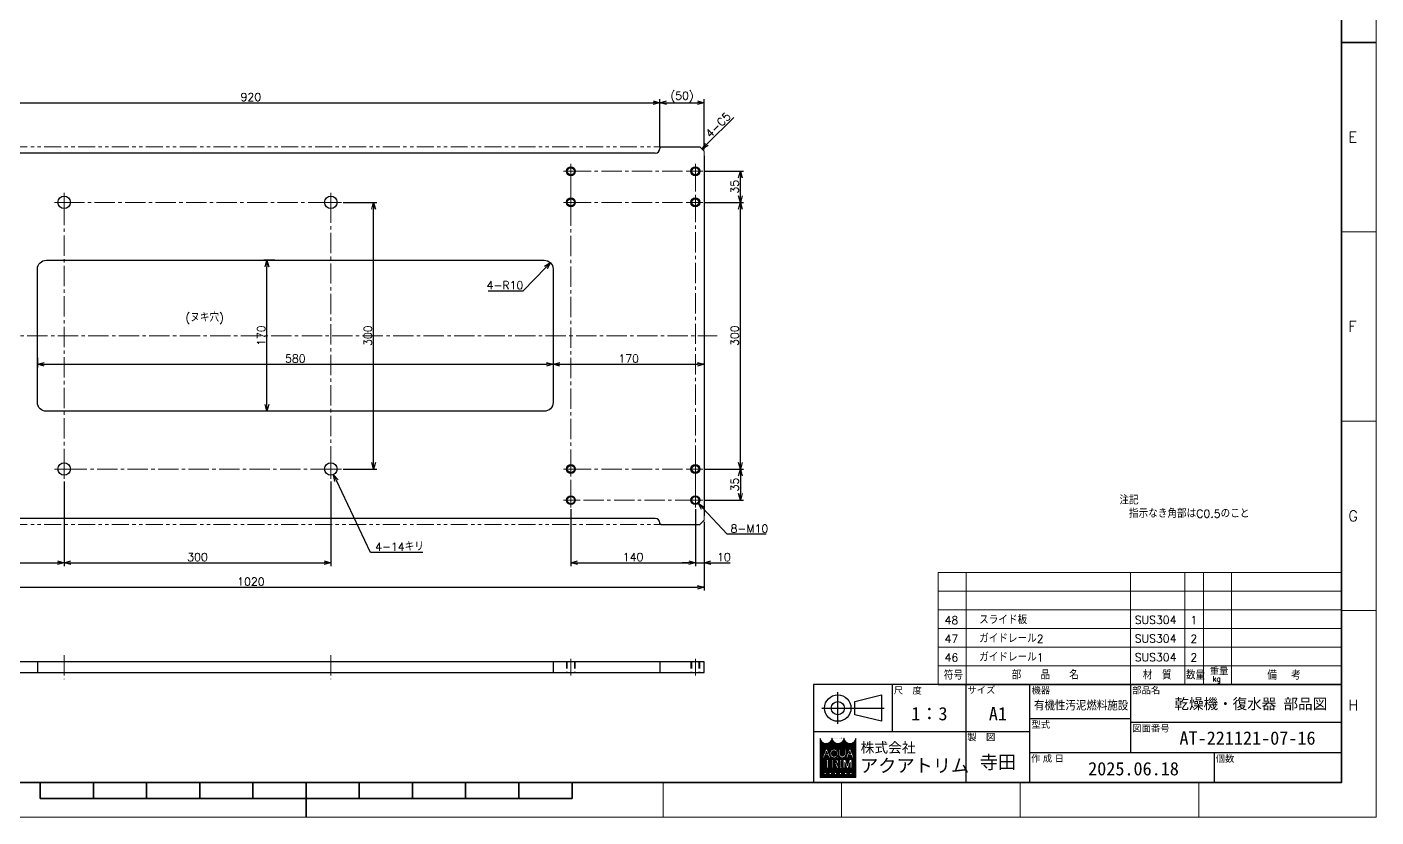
# Model space of a CAD drawing. Header units: millimetres. Extents: x 0 to 2485, y -14 to 1749.
# Drawn here: x 967 to 2485, y 0 to 889 of the extents above; entities that cross this region are included whole.
import ezdxf
from ezdxf.enums import TextEntityAlignment as Align

# ---------------------------------------------------------------- set-up
doc = ezdxf.new("R2010")
doc.units = ezdxf.units.MM
doc.header["$LTSCALE"] = 1.2
doc.header["$PDMODE"] = 99
doc.header["$PDSIZE"] = 1
for name, pattern in [('CENTER2', [28.575, 19.05, -3.175, 3.175, -3.175]), ('HIDDEN', [9.525, 6.35, -3.175]), ('PHANTOM2', [31.75, 15.875, -3.175, 3.175, -3.175, 3.175, -3.175])]:
    doc.linetypes.add(name, pattern=pattern)
for name, color, linetype, lineweight in [('04_HIDDEN', 2, 'HIDDEN', 13), ('05_CENTER', 4, 'CENTER2', 13), ('06_PHANTOM', 2, 'PHANTOM2', 13), ('07_TEXT', 3, 'Continuous', 13), ('08_DIM', 3, 'Continuous', 13), ('90_FRAME', 5, 'Continuous', 35)]:
    doc.layers.add(name, color=color, linetype=linetype, lineweight=lineweight)
doc.layers.add('91_BLANK', color=5, linetype='Continuous', lineweight=0, plot=False)
doc.styles.add('KSS_TXT', font='txt.shx', dxfattribs={"bigfont": 'extfont2.shx'})
doc.styles.add('MS_G', font='MS Gothic.ttf')
doc.styles.get("Standard").update_dxf_attribs({"font": 'txt.shx', "bigfont": 'extfont2.shx'})
doc.styles.add('表題用', font='MS PGothic.ttf')
doc.dimstyles.new('KSS_DIM', dxfattribs={"dimscale": 3, "dimtxt": 3, "dimasz": 2.5, "dimexe": 1.25, "dimexo": 0.625, "dimtad": 1, "dimdsep": 46, "dimtxsty": 'KSS_TXT', "dimblk": 'OPEN30', "dimcen": 0, "dimazin": 2, "dimtfac": 0.75, "dimtmove": 0, "dimatfit": 3, "dimldrblk": 'OPEN30', "dimfxl": 1.25, "dimtolj": 1, "dimarcsym": 0})
doc.dimstyles.new('KSS_DIM$3', dxfattribs={"dimscale": 3, "dimtxt": 3, "dimasz": 2.5, "dimexe": 1.25, "dimexo": 0.625, "dimtad": 1, "dimtih": 1, "dimtoh": 1, "dimdsep": 46, "dimtxsty": 'KSS_TXT', "dimblk": 'OPEN30', "dimcen": 0, "dimazin": 2, "dimtfac": 0.75, "dimtofl": 0, "dimtmove": 0, "dimatfit": 3, "dimldrblk": 'OPEN30', "dimfxl": 1.25, "dimtolj": 1, "dimarcsym": 0})
doc.dimstyles.new('KSS_DIM$4', dxfattribs={"dimscale": 3, "dimtxt": 3, "dimasz": 2.5, "dimexe": 1.25, "dimexo": 0.625, "dimtad": 1, "dimtih": 1, "dimtoh": 1, "dimdsep": 46, "dimtxsty": 'KSS_TXT', "dimblk": 'OPEN30', "dimcen": 0, "dimse1": 1, "dimazin": 2, "dimtfac": 0.75, "dimtofl": 0, "dimtmove": 0, "dimatfit": 3, "dimldrblk": 'OPEN30', "dimfxl": 1.25, "dimtolj": 1, "dimarcsym": 0})

# ---------------------------------------------------------------- blocks, each defined once
blk = doc.blocks.new('M10Tz_1')
at = {"color": 0}
for radius in [5, 4]:
    blk.add_circle((0, 0), radius, dxfattribs=at)
at = {"layer": '05_CENTER'}
for p, q in [((8.3, 0), (-8.3, 0)), ((0, -8.3), (0, 8.3))]:
    blk.add_line(p, q, dxfattribs=at)
blk = doc.blocks.new('_Open30')
at = {"color": 0, "linetype": 'ByBlock', "lineweight": -2}
for p, q in [((-1, 0.27), (0, 0)), ((0, 0), (-1, -0.27)), ((0, 0), (-1, 0))]:
    blk.add_line(p, q, dxfattribs=at)
blk = doc.blocks.new('*D164')
at = {"layer": '08_DIM', "color": 0, "lineweight": -2, "transparency": 16777216}
for p, q in [((1245.8, 626.5), (1233.4, 626.5)), ((1237.1, 464), (1237.1, 619)), ((1245.8, 456.5), (1233.4, 456.5))]:
    blk.add_line(p, q, dxfattribs=at)
at = {"layer": 'Defpoints', "color": 0, "transparency": 16777216}
for p in [(1237.1, 626.5), (1247.6, 626.5), (1247.6, 456.5)]:
    blk.add_point(p, dxfattribs=at)
at = {"layer": '08_DIM', "color": 0, "lineweight": -2, "transparency": 16777216, "xscale": 7.5, "yscale": 7.5, "zscale": 7.5}
for p, rotation in [((1237.1, 626.5), 90), ((1237.1, 456.5), 270)]:
    blk.add_blockref('_Open30', p, dxfattribs=dict(at, rotation=rotation))
at = {"layer": '08_DIM', "color": 0, "transparency": 16777216, "insert": (1230.7, 541.5), "char_height": 9, "attachment_point": 5, "rotation": 90, "style": 'KSS_TXT'}
blk.add_mtext('\\A1;170', dxfattribs=at)
blk = doc.blocks.new('*D165')
at = {"layer": '08_DIM', "color": 0, "lineweight": -2, "transparency": 16777216}
for p, q in [((979, 516.6), (979, 505.6)), ((1559, 516.6), (1559, 505.6)), ((986.5, 509.3), (1551.5, 509.3))]:
    blk.add_line(p, q, dxfattribs=at)
at = {"layer": 'Defpoints', "color": 0, "transparency": 16777216}
for p in [(979, 518.4), (1559, 518.4), (1559, 509.3)]:
    blk.add_point(p, dxfattribs=at)
at = {"layer": '08_DIM', "color": 0, "lineweight": -2, "transparency": 16777216, "xscale": 7.5, "yscale": 7.5, "zscale": 7.5, "rotation": 180}
blk.add_blockref('_Open30', (979, 509.3), dxfattribs=at)
at = {"layer": '08_DIM', "color": 0, "lineweight": -2, "transparency": 16777216, "xscale": 7.5, "yscale": 7.5, "zscale": 7.5}
blk.add_blockref('_Open30', (1559, 509.3), dxfattribs=at)
at = {"layer": '08_DIM', "color": 0, "transparency": 16777216, "insert": (1269, 515.7), "char_height": 9, "attachment_point": 5, "style": 'KSS_TXT'}
blk.add_mtext('\\A1;580', dxfattribs=at)
blk = doc.blocks.new('*D166')
at = {"layer": '08_DIM', "color": 0, "lineweight": -2, "transparency": 16777216}
for p, q in [((1559, 516.6), (1559, 505.6)), ((1729, 516.1), (1729, 505.6)), ((1566.5, 509.3), (1721.5, 509.3))]:
    blk.add_line(p, q, dxfattribs=at)
at = {"layer": 'Defpoints', "color": 0, "transparency": 16777216}
for p in [(1559, 518.4), (1729, 517.9), (1729, 509.3)]:
    blk.add_point(p, dxfattribs=at)
at = {"layer": '08_DIM', "color": 0, "lineweight": -2, "transparency": 16777216, "xscale": 7.5, "yscale": 7.5, "zscale": 7.5, "rotation": 180}
blk.add_blockref('_Open30', (1559, 509.3), dxfattribs=at)
at = {"layer": '08_DIM', "color": 0, "lineweight": -2, "transparency": 16777216, "xscale": 7.5, "yscale": 7.5, "zscale": 7.5}
blk.add_blockref('_Open30', (1729, 509.3), dxfattribs=at)
at = {"layer": '08_DIM', "color": 0, "transparency": 16777216, "insert": (1644, 515.7), "char_height": 9, "attachment_point": 5, "style": 'KSS_TXT'}
blk.add_mtext('\\A1;170', dxfattribs=at)
blk = doc.blocks.new('*D167')
at = {"layer": '08_DIM', "color": 0, "lineweight": -2, "transparency": 16777216}
for p, q in [((1525.4, 591.8), (1550.7, 618.3)), ((1486, 591.8), (1525.4, 591.8))]:
    blk.add_line(p, q, dxfattribs=at)
at = {"layer": 'Defpoints', "color": 0, "transparency": 16777216}
for p in [(1542, 609.2), (1549, 616.5)]:
    blk.add_point(p, dxfattribs=at)
at = {"layer": '08_DIM', "color": 0, "lineweight": -2, "transparency": 16777216, "xscale": 7.5, "yscale": 7.5, "zscale": 7.5, "rotation": 46.30894129654752}
blk.add_blockref('_Open30', (1555.9, 623.7), dxfattribs=at)
at = {"layer": '08_DIM', "color": 0, "transparency": 16777216, "insert": (1504.8, 598.2), "char_height": 9, "attachment_point": 5, "style": 'KSS_TXT'}
blk.add_mtext('\\A1;4-R10', dxfattribs=at)
blk = doc.blocks.new('*D169')
at = {"layer": '08_DIM', "color": 0, "lineweight": -2, "transparency": 16777216}
for p, q in [((759, 754.8), (759, 807.4)), ((1679, 754.8), (1679, 807.4)), ((766.5, 803.6), (1671.5, 803.6))]:
    blk.add_line(p, q, dxfattribs=at)
at = {"layer": 'Defpoints', "color": 0, "transparency": 16777216}
for p in [(1679, 803.6), (759, 753), (1679, 753)]:
    blk.add_point(p, dxfattribs=at)
at = {"layer": '08_DIM', "color": 0, "lineweight": -2, "transparency": 16777216, "xscale": 7.5, "yscale": 7.5, "zscale": 7.5, "rotation": 180}
blk.add_blockref('_Open30', (759, 803.6), dxfattribs=at)
at = {"layer": '08_DIM', "color": 0, "lineweight": -2, "transparency": 16777216, "xscale": 7.5, "yscale": 7.5, "zscale": 7.5}
blk.add_blockref('_Open30', (1679, 803.6), dxfattribs=at)
at = {"layer": '08_DIM', "color": 0, "transparency": 16777216, "insert": (1219, 810), "char_height": 9, "attachment_point": 5, "style": 'KSS_TXT'}
blk.add_mtext('\\A1;920', dxfattribs=at)
blk = doc.blocks.new('*D170')
at = {"layer": '08_DIM', "color": 0, "lineweight": -2, "transparency": 16777216}
for p, q in [((1679, 754.8), (1679, 807.4)), ((1729, 750.8), (1729, 807.4)), ((1686.5, 803.6), (1721.5, 803.6))]:
    blk.add_line(p, q, dxfattribs=at)
at = {"layer": 'Defpoints', "color": 0, "transparency": 16777216}
for p in [(1729, 803.6), (1679, 753), (1729, 749)]:
    blk.add_point(p, dxfattribs=at)
at = {"layer": '08_DIM', "color": 0, "lineweight": -2, "transparency": 16777216, "xscale": 7.5, "yscale": 7.5, "zscale": 7.5, "rotation": 180}
blk.add_blockref('_Open30', (1679, 803.6), dxfattribs=at)
at = {"layer": '08_DIM', "color": 0, "lineweight": -2, "transparency": 16777216, "xscale": 7.5, "yscale": 7.5, "zscale": 7.5}
blk.add_blockref('_Open30', (1729, 803.6), dxfattribs=at)
at = {"layer": '08_DIM', "color": 0, "transparency": 16777216, "insert": (1704, 810), "char_height": 9, "attachment_point": 5, "style": 'KSS_TXT'}
blk.add_mtext('\\A1;(50)', dxfattribs=at)
blk = doc.blocks.new('*D172')
at = {"layer": '08_DIM', "color": 0, "lineweight": -2, "transparency": 16777216}
for p, q in [((839, 419.5), (839, 282.3)), ((1009, 377.6), (1009, 282.3)), ((846.5, 286), (1001.5, 286))]:
    blk.add_line(p, q, dxfattribs=at)
at = {"layer": 'Defpoints', "color": 0, "transparency": 16777216}
for p in [(839, 421.3), (1009, 379.5), (1009, 286)]:
    blk.add_point(p, dxfattribs=at)
at = {"layer": '08_DIM', "color": 0, "lineweight": -2, "transparency": 16777216, "xscale": 7.5, "yscale": 7.5, "zscale": 7.5, "rotation": 180}
blk.add_blockref('_Open30', (839, 286), dxfattribs=at)
at = {"layer": '08_DIM', "color": 0, "lineweight": -2, "transparency": 16777216, "xscale": 7.5, "yscale": 7.5, "zscale": 7.5}
blk.add_blockref('_Open30', (1009, 286), dxfattribs=at)
at = {"layer": '08_DIM', "color": 0, "transparency": 16777216, "insert": (924, 292.4), "char_height": 9, "attachment_point": 5, "style": 'KSS_TXT'}
blk.add_mtext('\\A1;170', dxfattribs=at)
blk = doc.blocks.new('*D173')
at = {"layer": '08_DIM', "color": 0, "lineweight": -2, "transparency": 16777216}
for p, q in [((1009, 377.6), (1009, 282.3)), ((1309, 377.6), (1309, 282.3)), ((1016.5, 286), (1301.5, 286))]:
    blk.add_line(p, q, dxfattribs=at)
at = {"layer": 'Defpoints', "color": 0, "transparency": 16777216}
for p in [(1009, 379.5), (1309, 379.5), (1309, 286)]:
    blk.add_point(p, dxfattribs=at)
at = {"layer": '08_DIM', "color": 0, "lineweight": -2, "transparency": 16777216, "xscale": 7.5, "yscale": 7.5, "zscale": 7.5, "rotation": 180}
blk.add_blockref('_Open30', (1009, 286), dxfattribs=at)
at = {"layer": '08_DIM', "color": 0, "lineweight": -2, "transparency": 16777216, "xscale": 7.5, "yscale": 7.5, "zscale": 7.5}
blk.add_blockref('_Open30', (1309, 286), dxfattribs=at)
at = {"layer": '08_DIM', "color": 0, "transparency": 16777216, "insert": (1159, 292.4), "char_height": 9, "attachment_point": 5, "style": 'KSS_TXT'}
blk.add_mtext('\\A1;300', dxfattribs=at)
blk = doc.blocks.new('*D174')
at = {"layer": '08_DIM', "color": 0, "lineweight": -2, "transparency": 16777216}
for p, q in [((709, 332.1), (709, 254.7)), ((1729, 332.1), (1729, 254.7)), ((716.5, 258.4), (1721.5, 258.4))]:
    blk.add_line(p, q, dxfattribs=at)
at = {"layer": 'Defpoints', "color": 0, "transparency": 16777216}
for p in [(709, 334), (1729, 334), (1729, 258.4)]:
    blk.add_point(p, dxfattribs=at)
at = {"layer": '08_DIM', "color": 0, "lineweight": -2, "transparency": 16777216, "xscale": 7.5, "yscale": 7.5, "zscale": 7.5, "rotation": 180}
blk.add_blockref('_Open30', (709, 258.4), dxfattribs=at)
at = {"layer": '08_DIM', "color": 0, "lineweight": -2, "transparency": 16777216, "xscale": 7.5, "yscale": 7.5, "zscale": 7.5}
blk.add_blockref('_Open30', (1729, 258.4), dxfattribs=at)
at = {"layer": '08_DIM', "color": 0, "transparency": 16777216, "insert": (1219, 264.8), "char_height": 9, "attachment_point": 5, "style": 'KSS_TXT'}
blk.add_mtext('\\A1;1020', dxfattribs=at)
blk = doc.blocks.new('*D175')
at = {"layer": '08_DIM', "color": 0, "lineweight": -2, "transparency": 16777216}
for p, q in [((1322.8, 691.5), (1360.7, 691.5)), ((1357, 399), (1357, 684)), ((1322.8, 391.5), (1360.7, 391.5))]:
    blk.add_line(p, q, dxfattribs=at)
at = {"layer": 'Defpoints', "color": 0, "transparency": 16777216}
for p in [(1320.9, 691.5), (1357, 691.5), (1320.9, 391.5)]:
    blk.add_point(p, dxfattribs=at)
at = {"layer": '08_DIM', "color": 0, "lineweight": -2, "transparency": 16777216, "xscale": 7.5, "yscale": 7.5, "zscale": 7.5}
for p, rotation in [((1357, 691.5), 90), ((1357, 391.5), 270)]:
    blk.add_blockref('_Open30', p, dxfattribs=dict(at, rotation=rotation))
at = {"layer": '08_DIM', "color": 0, "transparency": 16777216, "insert": (1350.6, 541.5), "char_height": 9, "attachment_point": 5, "rotation": 90, "style": 'KSS_TXT'}
blk.add_mtext('\\A1;300', dxfattribs=at)
blk = doc.blocks.new('*D176')
at = {"layer": '08_DIM', "color": 0, "lineweight": -2, "transparency": 16777216}
for p, q in [((1729.2, 391.5), (1773.3, 391.5)), ((1769.6, 384), (1769.6, 364)), ((1729.2, 356.5), (1773.3, 356.5))]:
    blk.add_line(p, q, dxfattribs=at)
at = {"layer": 'Defpoints', "color": 0, "transparency": 16777216}
for p in [(1727.3, 391.5), (1727.3, 356.5), (1769.6, 356.5)]:
    blk.add_point(p, dxfattribs=at)
at = {"layer": '08_DIM', "color": 0, "lineweight": -2, "transparency": 16777216, "xscale": 7.5, "yscale": 7.5, "zscale": 7.5}
for p, rotation in [((1769.6, 391.5), 90), ((1769.6, 356.5), 270)]:
    blk.add_blockref('_Open30', p, dxfattribs=dict(at, rotation=rotation))
at = {"layer": '08_DIM', "color": 0, "transparency": 16777216, "insert": (1763.2, 374), "char_height": 9, "attachment_point": 5, "rotation": 90, "style": 'KSS_TXT'}
blk.add_mtext('\\A1;35', dxfattribs=at)
blk = doc.blocks.new('*D177')
at = {"layer": '08_DIM', "color": 0, "lineweight": -2, "transparency": 16777216}
for p, q in [((1729.2, 691.5), (1773.3, 691.5)), ((1769.6, 399), (1769.6, 684)), ((1729.2, 391.5), (1773.3, 391.5))]:
    blk.add_line(p, q, dxfattribs=at)
at = {"layer": 'Defpoints', "color": 0, "transparency": 16777216}
for p in [(1727.3, 691.5), (1769.6, 691.5), (1727.3, 391.5)]:
    blk.add_point(p, dxfattribs=at)
at = {"layer": '08_DIM', "color": 0, "lineweight": -2, "transparency": 16777216, "xscale": 7.5, "yscale": 7.5, "zscale": 7.5}
for p, rotation in [((1769.6, 691.5), 90), ((1769.6, 391.5), 270)]:
    blk.add_blockref('_Open30', p, dxfattribs=dict(at, rotation=rotation))
at = {"layer": '08_DIM', "color": 0, "transparency": 16777216, "insert": (1763.2, 541.5), "char_height": 9, "attachment_point": 5, "rotation": 90, "style": 'KSS_TXT'}
blk.add_mtext('\\A1;300', dxfattribs=at)
blk = doc.blocks.new('*D178')
at = {"layer": '08_DIM', "color": 0, "lineweight": -2, "transparency": 16777216}
for p, q in [((1729.2, 726.5), (1773.3, 726.5)), ((1769.6, 699), (1769.6, 719)), ((1729.2, 691.5), (1773.3, 691.5))]:
    blk.add_line(p, q, dxfattribs=at)
at = {"layer": 'Defpoints', "color": 0, "transparency": 16777216}
for p in [(1727.3, 726.5), (1769.6, 726.5), (1727.3, 691.5)]:
    blk.add_point(p, dxfattribs=at)
at = {"layer": '08_DIM', "color": 0, "lineweight": -2, "transparency": 16777216, "xscale": 7.5, "yscale": 7.5, "zscale": 7.5}
for p, rotation in [((1769.6, 726.5), 90), ((1769.6, 691.5), 270)]:
    blk.add_blockref('_Open30', p, dxfattribs=dict(at, rotation=rotation))
at = {"layer": '08_DIM', "color": 0, "transparency": 16777216, "insert": (1763.2, 709), "char_height": 9, "attachment_point": 5, "rotation": 90, "style": 'KSS_TXT'}
blk.add_mtext('\\A1;35', dxfattribs=at)
blk = doc.blocks.new('*D179')
at = {"layer": '08_DIM', "color": 0, "lineweight": -2, "transparency": 16777216}
for p, q in [((1579, 346.2), (1579, 282.3)), ((1719, 346.2), (1719, 282.3)), ((1586.5, 286), (1711.5, 286))]:
    blk.add_line(p, q, dxfattribs=at)
at = {"layer": 'Defpoints', "color": 0, "transparency": 16777216}
for p in [(1579, 348.1), (1719, 348.1), (1719, 286)]:
    blk.add_point(p, dxfattribs=at)
at = {"layer": '08_DIM', "color": 0, "lineweight": -2, "transparency": 16777216, "xscale": 7.5, "yscale": 7.5, "zscale": 7.5, "rotation": 180}
blk.add_blockref('_Open30', (1579, 286), dxfattribs=at)
at = {"layer": '08_DIM', "color": 0, "lineweight": -2, "transparency": 16777216, "xscale": 7.5, "yscale": 7.5, "zscale": 7.5}
blk.add_blockref('_Open30', (1719, 286), dxfattribs=at)
at = {"layer": '08_DIM', "color": 0, "transparency": 16777216, "insert": (1649, 292.4), "char_height": 9, "attachment_point": 5, "style": 'KSS_TXT'}
blk.add_mtext('\\A1;140', dxfattribs=at)
blk = doc.blocks.new('*D180')
at = {"layer": '08_DIM', "color": 0, "lineweight": -2, "transparency": 16777216}
for p, q in [((1719, 346.2), (1719, 282.3)), ((1729, 332.1), (1729, 282.3)), ((1711.5, 286), (1704, 286)), ((1719, 286), (1729, 286)), ((1736.5, 286), (1758.2, 286))]:
    blk.add_line(p, q, dxfattribs=at)
at = {"layer": 'Defpoints', "color": 0, "transparency": 16777216}
for p in [(1719, 348.1), (1729, 334), (1729, 286)]:
    blk.add_point(p, dxfattribs=at)
at = {"layer": '08_DIM', "color": 0, "lineweight": -2, "transparency": 16777216, "xscale": 7.5, "yscale": 7.5, "zscale": 7.5}
blk.add_blockref('_Open30', (1719, 286), dxfattribs=at)
at = {"layer": '08_DIM', "color": 0, "lineweight": -2, "transparency": 16777216, "xscale": 7.5, "yscale": 7.5, "zscale": 7.5, "rotation": 180}
blk.add_blockref('_Open30', (1729, 286), dxfattribs=at)
at = {"layer": '08_DIM', "color": 0, "transparency": 16777216, "insert": (1751.1, 292.4), "char_height": 9, "attachment_point": 5, "style": 'KSS_TXT'}
blk.add_mtext('\\A1;10', dxfattribs=at)
blk = doc.blocks.new('*D184')
at = {"layer": '08_DIM', "color": 0, "lineweight": -2, "transparency": 16777216}
for p, q in [((1353.7, 297.7), (1315.2, 378.4)), ((1412.3, 297.7), (1353.7, 297.7))]:
    blk.add_line(p, q, dxfattribs=at)
at = {"layer": 'Defpoints', "color": 0, "transparency": 16777216}
for p in [(1305.9, 397.8), (1312, 385.1)]:
    blk.add_point(p, dxfattribs=at)
at = {"layer": '08_DIM', "color": 0, "lineweight": -2, "transparency": 16777216, "xscale": 7.5, "yscale": 7.5, "zscale": 7.5, "rotation": 115.5238732458793}
blk.add_blockref('_Open30', (1312, 385.1), dxfattribs=at)
at = {"layer": '08_DIM', "color": 0, "transparency": 16777216, "insert": (1386.2, 304.1), "char_height": 9, "attachment_point": 5, "style": 'KSS_TXT'}
blk.add_mtext('\\A1;4-14キリ', dxfattribs=at)
blk = doc.blocks.new('*D185')
at = {"layer": '08_DIM', "color": 0, "lineweight": -2, "transparency": 16777216}
for p, q in [((1754.7, 318.1), (1727.5, 347.3)), ((1798.6, 318.1), (1754.7, 318.1))]:
    blk.add_line(p, q, dxfattribs=at)
at = {"layer": 'Defpoints', "color": 0, "transparency": 16777216}
for p in [(1715.5, 360.1), (1722.4, 352.8)]:
    blk.add_point(p, dxfattribs=at)
at = {"layer": '08_DIM', "color": 0, "lineweight": -2, "transparency": 16777216, "xscale": 7.5, "yscale": 7.5, "zscale": 7.5, "rotation": 132.9593318888167}
blk.add_blockref('_Open30', (1722.4, 352.8), dxfattribs=at)
at = {"layer": '08_DIM', "color": 0, "transparency": 16777216, "insert": (1779.8, 324.4), "char_height": 9, "attachment_point": 5, "style": 'KSS_TXT'}
blk.add_mtext('\\A1;8-M10', dxfattribs=at)
blk = doc.blocks.new('*D186')
at = {"layer": '08_DIM', "color": 0, "lineweight": -2, "transparency": 16777216}
blk.add_line((1731.8, 756.8), (1762.1, 787.1), dxfattribs=at)
at = {"layer": 'Defpoints', "color": 0, "transparency": 16777216}
for p in [(1771.7, 796.7), (1771.7, 796.7), (1726.5, 751.5)]:
    blk.add_point(p, dxfattribs=at)
at = {"layer": '08_DIM', "color": 0, "lineweight": -2, "transparency": 16777216, "xscale": 7.5, "yscale": 7.5, "zscale": 7.5, "rotation": 224.9999998973429}
blk.add_blockref('_Open30', (1726.5, 751.5), dxfattribs=at)
at = {"layer": '08_DIM', "color": 0, "transparency": 16777216, "insert": (1744.6, 778.6), "char_height": 9, "attachment_point": 5, "rotation": 45, "style": 'KSS_TXT'}
blk.add_mtext('\\A1;4-C5', dxfattribs=at)

msp = doc.modelspace()

# ---------------------------------------------------------------- hatches: boundary and pattern name
at = {"layer": '90_FRAME', "lineweight": 5}
h = msp.add_hatch(dxfattribs=at)
h.set_pattern_fill('_USER', color=4, scale=0.9, angle=45, pattern_type=0)
h.set_pattern_definition([(45, (2e-06, 2e-07), (-0.6363961, 0.6363961), [])])
edge = h.paths.add_edge_path()
edge.add_arc((1899.588, 88.533), 0.192, 90, 180)
edge.add_ellipse((1892.864, 88.533), major_axis=(-6.532, 0), ratio=0.88235294, start_angle=360, end_angle=540, ccw=False)
edge.add_arc((1886.14, 88.533), 0.192, 3.187318, 180)
edge.add_ellipse((1879.415, 88.533), major_axis=(-6.532, 0), ratio=0.88235294, start_angle=360, end_angle=540, ccw=False)
edge.add_arc((1872.691, 88.533), 0.192, 3.187318, 180)
edge.add_ellipse((1865.967, 88.533), major_axis=(-6.532, 0), ratio=0.88235294, start_angle=360, end_angle=540, ccw=False)
edge.add_arc((1859.243, 88.533), 0.192, 3.187318, 90)
edge.add_line((1859.243, 88.725), (1859.243, 44.346))
edge.add_line((1859.243, 44.346), (1899.588, 44.346))
edge.add_line((1899.588, 44.346), (1899.588, 88.725))
h.paths.add_polyline_path([(1865.749, 76.273), (1867.342, 76.273), (1870.964, 66.713), (1870.964, 66.667), (1869.239, 66.667), (1868.338, 69.2), (1864.791, 69.2), (1865.311, 70.66), (1867.818, 70.66), (1866.545, 74.234), (1863.851, 66.667), (1862.126, 66.667), (1862.126, 66.713)], flags=16)
edge = h.paths.add_edge_path(flags=16)
edge.add_ellipse((1874.973, 72.047), major_axis=(-4.419, 0), ratio=0.95652174, start_angle=180, end_angle=360, ccw=False)
edge.add_line((1879.392, 72.047), (1879.392, 70.894))
edge.add_ellipse((1874.973, 70.894), major_axis=(-4.419, 0), ratio=0.95652174, start_angle=142.105255, end_angle=180, ccw=False)
edge.add_line((1878.46, 68.298), (1877.222, 69.318))
edge.add_ellipse((1874.973, 71.007), major_axis=(2.818, 0), ratio=0.99503582, start_angle=-37.042763, end_angle=0)
edge.add_line((1877.79, 71.007), (1877.79, 71.934))
edge.add_ellipse((1874.973, 71.934), major_axis=(2.818, 0), ratio=0.99471826, start_angle=360, end_angle=540)
edge.add_line((1872.155, 71.934), (1872.155, 71.007))
edge.add_ellipse((1874.973, 71.007), major_axis=(2.818, 0), ratio=0.99503582, start_angle=-180, end_angle=-65.757949)
edge.add_line((1876.13, 68.451), (1875.345, 69.214))
edge.add_line((1875.345, 69.214), (1876.196, 70.118))
edge.add_line((1876.196, 70.118), (1879.754, 67.186))
edge.add_line((1879.754, 67.186), (1878.643, 66.005))
edge.add_line((1878.643, 66.005), (1877.307, 67.305))
edge.add_ellipse((1874.973, 70.894), major_axis=(-4.419, 0), ratio=0.95652174, start_angle=0, end_angle=121.883625, ccw=False)
edge.add_line((1870.554, 70.894), (1870.554, 72.047))
h.paths.add_polyline_path([(1871.25, 64.746), (1871.25, 63.401), (1868.368, 63.401, 0.41421356), (1868.176, 63.209), (1868.176, 55.14), (1866.447, 55.14), (1866.447, 63.209, 0.41421356), (1866.254, 63.401), (1863.373, 63.401), (1863.373, 64.746)], flags=16)
edge = h.paths.add_edge_path(flags=16)
edge.add_line((1872.345, 64.746), (1876.763, 64.746))
edge.add_ellipse((1876.763, 62.219), major_axis=(-3.101, 0), ratio=0.8148203, start_angle=111.386975, end_angle=270, ccw=False)
edge.add_arc((1877.239, 58.795), 1.256, 22.272952, 58.553113, ccw=False)
edge.add_line((1878.401, 59.271), (1880.057, 55.217))
edge.add_line((1880.057, 55.217), (1880.057, 55.14))
edge.add_line((1880.057, 55.14), (1878.193, 55.14))
edge.add_line((1878.193, 55.14), (1876.731, 59.211))
edge.add_arc((1876.018, 58.924), 0.768, 21.928298, 90)
edge.add_line((1876.018, 59.692), (1874.131, 59.692))
edge.add_line((1874.131, 59.692), (1874.131, 61.037))
edge.add_line((1874.131, 61.037), (1876.994, 61.037))
edge.add_arc((1876.953, 62.219), 1.183, 271.997057, 448.002943)
edge.add_line((1876.994, 63.401), (1874.074, 63.401))
edge.add_line((1874.074, 63.401), (1874.074, 55.14))
edge.add_line((1874.074, 55.14), (1872.345, 55.14))
edge.add_line((1872.345, 55.14), (1872.345, 64.746))
h.paths.add_polyline_path([(1880.28, 76.273), (1882.009, 76.273), (1882.009, 70.894, 0.17503056), (1882.772, 68.692, 0.25714961), (1885.857, 68.692, 0.17503056), (1886.62, 70.894), (1886.62, 76.273), (1888.349, 76.273), (1888.349, 70.546, -0.37939124), (1884.602, 66.667), (1884.026, 66.667, -0.37939124), (1880.28, 70.546)], flags=16)
h.paths.add_polyline_path([(1881.514, 64.746), (1883.627, 64.746), (1883.627, 63.401, 0.41421356), (1883.435, 63.209), (1883.435, 56.677, 0.41421356), (1883.627, 56.485), (1883.627, 55.14), (1881.514, 55.14), (1881.514, 56.485, 0.41421356), (1881.706, 56.677), (1881.706, 63.209, 0.41421356), (1881.514, 63.401)], flags=16)
h.paths.add_polyline_path([(1885.358, 64.746), (1887.867, 64.746), (1890.161, 57.769), (1892.455, 64.746), (1894.965, 64.746), (1894.965, 55.14), (1893.236, 55.14), (1893.236, 61.864), (1891.025, 55.14), (1889.296, 55.14), (1887.085, 61.864), (1887.087, 55.14), (1885.358, 55.14)], flags=16)
h.paths.add_polyline_path([(1891.874, 76.273), (1893.467, 76.273), (1897.089, 66.713), (1897.089, 66.667), (1895.364, 66.667), (1894.463, 69.2), (1890.916, 69.2), (1891.436, 70.66), (1893.943, 70.66), (1892.67, 74.234), (1889.976, 66.667), (1888.251, 66.667), (1888.251, 66.713)], flags=16)
h.paths.add_polyline_path([(1863.854, 50.109), (1866.159, 50.109), (1866.159, 47.804), (1863.854, 47.804)], flags=16)
h.paths.add_polyline_path([(1869.617, 50.109), (1871.923, 50.109), (1871.923, 47.804), (1869.617, 47.804)], flags=16)
h.paths.add_polyline_path([(1875.381, 50.109), (1877.686, 50.109), (1877.686, 47.804), (1875.381, 47.804)], flags=16)
h.paths.add_polyline_path([(1881.145, 50.109), (1883.45, 50.109), (1883.45, 47.804), (1881.145, 47.804)], flags=16)
h.paths.add_polyline_path([(1886.908, 50.109), (1889.214, 50.109), (1889.214, 47.804), (1886.908, 47.804)], flags=16)
h.paths.add_polyline_path([(1892.672, 50.109), (1894.977, 50.109), (1894.977, 47.804), (1892.672, 47.804)], flags=16)

# ---------------------------------------------------------------- linework, layer by layer
at = {"color": 0}
for p, q in [((1673.952, 746.956), (763.952, 746.956)), ((1679.952, 753.956), (1678.952, 752.956)), ((1678.952, 752.956), (1678.952, 751.956)), ((1679.952, 753.956), (1723.952, 753.956)), ((1673.952, 335.956), (763.952, 335.956)), ((1678.952, 329.956), (1678.952, 330.956)), ((1679.952, 328.956), (1678.952, 329.956)), ((1679.952, 328.956), (1723.952, 328.956)), ((1678.952, 174.642), (1678.952, 162.642))]:
    msp.add_line(p, q, dxfattribs=at)
at = {"color": 9}
for p, q in [((978.952, 174.642), (978.952, 162.642)), ((1558.952, 174.642), (1558.952, 162.642))]:
    msp.add_line(p, q, dxfattribs=at)
at = {"color": 0}
for points in [[(1728.952, 743.956), (1728.952, 740.956)], [(1728.952, 741.456), (1728.952, 340.456)], [(1728.952, 340.456), (1728.952, 338.956)]]:
    msp.add_lwpolyline(points, dxfattribs=at)
msp.add_lwpolyline([(988.952, 626.456), (1548.952, 626.456, -0.41421356), (1558.952, 616.456), (1558.952, 466.456, -0.41421356), (1548.952, 456.456), (988.952, 456.456, -0.41421356), (978.952, 466.456), (978.952, 616.456, -0.41421356)], format="xyb", close=True, dxfattribs=at)
msp.add_lwpolyline([(708.952, 162.642), (1728.952, 162.642), (1728.952, 174.642), (708.952, 174.642)], close=True, dxfattribs=at)
for centre in [(1008.952, 691.456), (1308.952, 691.456), (1008.952, 391.456), (1308.952, 391.456)]:
    msp.add_circle(centre, 7, dxfattribs=at)
for centre, start, end in [((1673.952, 751.956), 270, 0), ((1673.952, 330.956), 0, 90)]:
    msp.add_arc(centre, 5, start, end, dxfattribs=at)
at = {"layer": '04_HIDDEN', "color": 0}
for p, q in [((1723.952, 753.956), (1728.952, 748.956)), ((1728.952, 748.956), (1728.952, 743.956)), ((1728.952, 333.956), (1723.952, 328.956)), ((1728.952, 338.956), (1728.952, 333.956))]:
    msp.add_line(p, q, dxfattribs=at)
at = {"layer": '04_HIDDEN'}
for p, q in [((1573.953, 174.642), (1573.953, 162.642)), ((1574.953, 174.642), (1574.953, 162.642)), ((1582.953, 174.642), (1582.953, 162.642)), ((1583.953, 174.642), (1583.953, 162.642)), ((1713.953, 174.642), (1713.953, 162.642)), ((1714.953, 174.642), (1714.953, 162.642)), ((1722.953, 174.642), (1722.953, 162.642)), ((1723.953, 174.642), (1723.953, 162.642))]:
    msp.add_line(p, q, dxfattribs=at)
at = {"layer": '05_CENTER'}
for p, q in [((1008.952, 679.47), (1008.952, 703.443)), ((1308.952, 679.47), (1308.952, 703.443)), ((1020.939, 691.456), (996.965, 691.456)), ((1320.939, 691.456), (1296.965, 691.456)), ((1578.953, 691.456), (1718.953, 691.456)), ((693.238, 541.456), (1743.683, 541.456)), ((1008.952, 403.443), (1008.952, 379.47)), ((1308.952, 403.443), (1308.952, 379.47)), ((1020.939, 391.456), (996.965, 391.456)), ((1320.939, 391.456), (1296.965, 391.456)), ((1578.953, 391.456), (1718.953, 391.456)), ((1008.952, 182.134), (1008.952, 154.908)), ((1308.952, 182.134), (1308.952, 154.908)), ((1578.953, 178.029), (1578.953, 159.254)), ((1718.953, 178.029), (1718.953, 159.254))]:
    msp.add_line(p, q, dxfattribs=at)
for points in [[(1578.953, 726.456), (1718.953, 726.456), (1718.953, 356.456), (1578.953, 356.456)], [(1008.952, 691.456), (1308.952, 691.456), (1308.952, 391.456), (1008.952, 391.456)]]:
    msp.add_lwpolyline(points, close=True, dxfattribs=at)
at = {"layer": '06_PHANTOM'}
for p, q in [((757.952, 753.956), (1679.952, 753.956)), ((757.952, 328.956), (1679.952, 328.956))]:
    msp.add_line(p, q, dxfattribs=at)
at = {"layer": '90_FRAME'}
for p, q in [((2484.603, 871.293), (2445.717, 871.293)), ((982.006, 20.765), (982.006, 38.712)), ((1041.83, 20.765), (1041.83, 38.712)), ((1101.654, 20.765), (1101.654, 38.712)), ((1161.479, 20.765), (1161.479, 38.712)), ((1221.303, 20.765), (1221.303, 38.712)), ((1281.127, 0), (1281.127, 38.712)), ((1340.952, 20.765), (1340.952, 38.712)), ((1400.776, 20.765), (1400.776, 38.712)), ((1460.6, 20.765), (1460.6, 38.712)), ((1520.424, 20.765), (1520.424, 38.712)), ((1580.249, 20.765), (1580.249, 38.712)), ((982.006, 20.765), (1580.249, 20.765))]:
    msp.add_line(p, q, dxfattribs=at)
at = {"layer": '90_FRAME', "color": 4, "lineweight": 13}
for p, q in [((2484.603, 658.301), (2445.717, 658.301)), ((2484.603, 445.309), (2445.717, 445.309)), ((1992.053, 275.026), (2445.717, 275.026)), ((1992.053, 275.026), (1992.053, 149.026)), ((2023.553, 275.026), (2023.553, 149.026)), ((2208.324, 275.026), (2208.324, 149.026)), ((2269.656, 275.026), (2269.656, 149.026)), ((2290.656, 275.026), (2290.656, 149.026)), ((2322.156, 275.026), (2322.156, 149.026)), ((1992.052, 254.026), (2445.717, 254.026)), ((1992.052, 233.026), (2445.717, 233.026)), ((2484.603, 232.318), (2445.717, 232.318)), ((1992.052, 212.026), (2445.717, 212.026)), ((1992.052, 191.026), (2445.717, 191.026)), ((1992.052, 170.026), (2445.717, 170.026)), ((1682.728, 0), (1682.728, 38.712)), ((1883.528, 0), (1883.528, 38.712)), ((2084.328, 0), (2084.328, 38.712)), ((2285.128, 0), (2285.128, 38.712))]:
    msp.add_line(p, q, dxfattribs=at)
at = {"layer": '90_FRAME', "color": 0, "lineweight": 25}
for p, q in [((1879.189, 104.688), (1879.189, 140.328)), ((1940.817, 95.991), (1940.817, 149.026)), ((2023.553, 38.712), (2023.553, 149.026)), ((2095.038, 38.712), (2095.038, 149.026)), ((2208.324, 149.026), (2208.324, 72.655)), ((1861.369, 122.508), (1931.164, 122.508)), ((2095.038, 110.841), (2208.324, 110.841)), ((2208.324, 106.598), (2445.717, 106.598)), ((2095.038, 95.991), (1851.717, 95.991)), ((2095.038, 72.655), (2445.717, 72.655)), ((2302.445, 72.655), (2302.445, 38.712))]:
    msp.add_line(p, q, dxfattribs=at)
at = {"layer": '90_FRAME', "color": 7, "lineweight": 25}
msp.add_line((1992.053, 149.026), (2445.717, 149.026), dxfattribs=at)
at = {"layer": '90_FRAME', "color": 4, "lineweight": 5}
for p, q in [((1859.243, 44.346), (1859.243, 88.725)), ((1862.126, 66.713), (1865.749, 76.273)), ((1865.749, 76.273), (1867.342, 76.273)), ((1870.964, 66.713), (1867.342, 76.273)), ((1880.28, 70.546), (1880.28, 76.273)), ((1882.009, 76.273), (1880.28, 76.273)), ((1882.009, 70.894), (1882.009, 76.273)), ((1886.62, 70.894), (1886.62, 76.273)), ((1886.62, 76.273), (1888.349, 76.273)), ((1888.251, 66.713), (1891.874, 76.273)), ((1888.349, 70.546), (1888.349, 76.273)), ((1891.874, 76.273), (1893.467, 76.273)), ((1897.089, 66.713), (1893.467, 76.273)), ((1899.588, 88.725), (1899.588, 44.346)), ((1862.126, 66.667), (1862.126, 66.713)), ((1862.126, 66.713), (1862.126, 66.713)), ((1862.126, 66.667), (1862.126, 66.713)), ((1862.126, 66.667), (1863.851, 66.667)), ((1863.373, 64.746), (1871.25, 64.746)), ((1863.373, 64.746), (1863.373, 63.401)), ((1863.373, 63.401), (1866.254, 63.401)), ((1863.851, 66.667), (1866.545, 74.234)), ((1864.791, 69.2), (1865.311, 70.66)), ((1864.791, 69.2), (1868.338, 69.2)), ((1865.311, 70.66), (1867.818, 70.66)), ((1866.447, 55.14), (1866.447, 63.209)), ((1867.818, 70.66), (1866.545, 74.234)), ((1868.176, 55.14), (1868.176, 63.209)), ((1869.239, 66.667), (1868.338, 69.2)), ((1868.368, 63.401), (1871.25, 63.401)), ((1870.964, 66.667), (1869.239, 66.667)), ((1870.554, 72.047), (1870.554, 70.894)), ((1870.964, 66.667), (1870.964, 66.713)), ((1871.25, 64.746), (1871.25, 63.401)), ((1872.155, 71.934), (1872.155, 71.011)), ((1872.345, 64.746), (1872.345, 55.14)), ((1872.345, 64.746), (1876.763, 64.746)), ((1874.074, 55.14), (1874.074, 63.401)), ((1874.074, 63.401), (1876.994, 63.401)), ((1874.131, 59.692), (1874.131, 61.037)), ((1874.131, 61.037), (1876.994, 61.037)), ((1875.345, 69.214), (1876.196, 70.118)), ((1875.345, 69.214), (1876.13, 68.451)), ((1876.196, 70.118), (1879.754, 67.186)), ((1877.222, 69.318), (1878.46, 68.298)), ((1877.307, 67.305), (1878.643, 66.005)), ((1877.79, 71.934), (1877.79, 71.011)), ((1878.643, 66.005), (1879.754, 67.186)), ((1879.392, 72.047), (1879.392, 70.894)), ((1881.514, 64.746), (1883.627, 64.746)), ((1881.514, 64.746), (1881.514, 63.401)), ((1881.706, 56.677), (1881.706, 63.209)), ((1883.435, 56.677), (1883.435, 63.209)), ((1883.627, 64.746), (1883.627, 63.401)), ((1884.602, 66.667), (1884.026, 66.667)), ((1885.358, 64.746), (1885.358, 55.14)), ((1885.358, 64.746), (1887.867, 64.746)), ((1887.087, 55.14), (1887.085, 61.864)), ((1889.296, 55.14), (1887.085, 61.864)), ((1890.161, 57.769), (1887.867, 64.746)), ((1888.251, 66.667), (1888.251, 66.713)), ((1888.251, 66.713), (1888.251, 66.713)), ((1888.251, 66.667), (1888.251, 66.713)), ((1888.251, 66.667), (1889.976, 66.667)), ((1889.976, 66.667), (1892.67, 74.234)), ((1890.161, 57.769), (1892.455, 64.746)), ((1890.916, 69.2), (1891.436, 70.66)), ((1890.916, 69.2), (1894.463, 69.2)), ((1891.025, 55.14), (1893.236, 61.864)), ((1891.436, 70.66), (1893.943, 70.66)), ((1894.965, 64.746), (1892.455, 64.746)), ((1893.943, 70.66), (1892.67, 74.234)), ((1893.236, 61.864), (1893.236, 55.14)), ((1895.364, 66.667), (1894.463, 69.2)), ((1894.965, 55.14), (1894.965, 64.746)), ((1897.089, 66.667), (1895.364, 66.667)), ((1897.089, 66.667), (1897.089, 66.713)), ((1863.854, 50.109), (1866.159, 50.109)), ((1863.854, 50.109), (1863.854, 47.804)), ((1866.159, 47.804), (1863.854, 47.804)), ((1866.159, 50.109), (1866.159, 47.804)), ((1866.447, 55.14), (1868.176, 55.14)), ((1869.617, 50.109), (1871.923, 50.109)), ((1869.617, 50.109), (1869.617, 47.804)), ((1871.923, 47.804), (1869.617, 47.804)), ((1871.923, 50.109), (1871.923, 47.804)), ((1872.345, 55.14), (1874.074, 55.14)), ((1874.131, 59.692), (1876.018, 59.692)), ((1875.381, 50.109), (1877.686, 50.109)), ((1875.381, 50.109), (1875.381, 47.804)), ((1877.686, 47.804), (1875.381, 47.804)), ((1876.731, 59.211), (1878.193, 55.14)), ((1877.686, 50.109), (1877.686, 47.804)), ((1878.193, 55.14), (1880.057, 55.14)), ((1878.401, 59.271), (1880.057, 55.217)), ((1880.057, 55.217), (1880.057, 55.14)), ((1881.145, 50.109), (1883.45, 50.109)), ((1881.145, 50.109), (1881.145, 47.804)), ((1883.45, 47.804), (1881.145, 47.804)), ((1881.514, 55.14), (1881.514, 56.485)), ((1881.514, 55.14), (1883.627, 55.14)), ((1883.45, 50.109), (1883.45, 47.804)), ((1883.627, 55.14), (1883.627, 56.485)), ((1885.358, 55.14), (1887.087, 55.14)), ((1886.908, 50.109), (1889.214, 50.109)), ((1886.908, 50.109), (1886.908, 47.804)), ((1889.214, 47.804), (1886.908, 47.804)), ((1889.214, 50.109), (1889.214, 47.804)), ((1889.296, 55.14), (1891.025, 55.14)), ((1894.977, 50.109), (1892.672, 50.109)), ((1892.672, 50.109), (1892.672, 47.804)), ((1892.672, 47.804), (1894.977, 47.804)), ((1893.236, 55.14), (1894.965, 55.14)), ((1894.977, 50.109), (1894.977, 47.804)), ((1899.588, 44.346), (1859.243, 44.346))]:
    msp.add_line(p, q, dxfattribs=at)
at = {"layer": '90_FRAME'}
msp.add_lwpolyline([(116.538, 38.712), (2445.717, 38.712), (2445.717, 1703.874), (116.538, 1703.874)], close=True, dxfattribs=at)
at = {"layer": '90_FRAME', "color": 0, "lineweight": 25}
msp.add_lwpolyline([(1851.717, 38.712), (2445.717, 38.712), (2445.717, 149.026), (1851.717, 149.026)], close=True, dxfattribs=at)
msp.add_lwpolyline([(1898.494, 129.933), (1928.194, 137.358), (1928.194, 107.658), (1898.494, 115.083), (1898.494, 129.933)], dxfattribs=at)
for radius in [14.85, 7.425]:
    msp.add_circle((1879.189, 122.508), radius, dxfattribs=at)
at = {"layer": '90_FRAME', "color": 4, "lineweight": 5}
for centre, radius, start, end in [((1859.243, 88.533), 0.192, 0, 90), ((1872.691, 88.533), 0.192, 0, 180), ((1872.691, 88.533), 0.192, 0, 90), ((1886.14, 88.533), 0.192, 0, 180), ((1899.588, 88.533), 0.192, 90, 180), ((1866.254, 63.209), 0.192, 0, 90), ((1868.368, 63.209), 0.192, 90, 180), ((1876.953, 62.219), 1.183, 271.997057, 88.002943), ((1884.341, 70.72), 4.065, 182.450031, 265.555257), ((1881.514, 63.209), 0.192, 0, 90), ((1885.438, 70.849), 3.43, 179.252794, 218.964572), ((1884.314, 71.493), 3.198, 241.157728, 298.842272), ((1883.627, 63.209), 0.192, 90, 180), ((1884.287, 70.72), 4.065, 274.444743, 357.549969), ((1883.19, 70.849), 3.43, 321.035428, 0.747206), ((1876.018, 58.924), 0.768, 21.928298, 90), ((1877.239, 58.795), 1.256, 22.272952, 58.553113), ((1881.514, 56.677), 0.192, 270, 0), ((1883.627, 56.677), 0.192, 180, 270)]:
    msp.add_arc(centre, radius, start, end, dxfattribs=at)
for centre, major_axis, ratio, start_param, end_param in [((1865.967, 88.533), (-6.532, 0), 0.88235294, 6.28318531, 9.42477796), ((1874.973, 72.047), (-4.419, 0), 0.95652174, 3.14159265, 6.28318531), ((1879.415, 88.533), (-6.532, 0), 0.88235294, 6.28318531, 9.42477796), ((1892.864, 88.533), (-6.532, 0), 0.88235294, 6.28318531, 9.42477796), ((1874.973, 71.934), (2.818, 0), 0.99471826, 6.28318531, 9.42477796), ((1876.763, 62.219), (-3.101, 0), 0.8148203, 1.94406945, 4.71238898)]:
    msp.add_ellipse(centre, major_axis=major_axis, ratio=ratio, start_param=start_param, end_param=end_param, dxfattribs=at)
at = {"layer": '90_FRAME', "color": 4, "lineweight": 5, "extrusion": (0, 0, -1)}
for centre, major_axis, ratio, start_param, end_param in [((1874.973, 70.894), (-4.419, 0), 0.95652174, 4.15591475, 6.28318531), ((1874.973, 71.007), (2.818, 0), 0.99503582, 7.43087802, 9.42477796), ((1874.973, 71.007), (2.818, 0), 0.99503582, 6.28318531, 6.92970349), ((1874.973, 70.894), (-4.419, 0), 0.95652174, 3.14159265, 3.80298072)]:
    msp.add_ellipse(centre, major_axis=major_axis, ratio=ratio, start_param=start_param, end_param=end_param, dxfattribs=at)
at = {"layer": '91_BLANK'}
msp.add_lwpolyline([(0, 0), (2484.603, 0), (2484.603, 1748.759), (0, 1748.759)], close=True, dxfattribs=at)

# ---------------------------------------------------------------- block references
for p in [(1578.953, 726.456), (1718.953, 726.456), (1578.953, 691.456), (1718.953, 691.456), (1578.953, 391.456), (1718.953, 391.456), (1578.953, 356.456), (1718.953, 356.456)]:
    msp.add_blockref('M10Tz_1', p)

# ---------------------------------------------------------------- texts
at = {"layer": '07_TEXT', "ltscale": 2, "insert": (2195.969, 360.721), "char_height": 9, "attachment_point": 1}
msp.add_mtext_dynamic_manual_height_columns('注記\\P\u3000指示なき角部はC0.5のこと', width=168.86518, gutter_width=15, heights=[0], dxfattribs=at)
at = {"layer": '08_DIM', "style": 'KSS_TXT'}
msp.add_text('(ヌキ穴)', height=9, dxfattribs=at).set_placement((1145.481, 557.353))
at = {"layer": '90_FRAME', "color": 0, "lineweight": 13, "style": 'KSS_TXT'}
for s, p in [('E', (2453.447, 764.797)), ('F', (2453.447, 551.805)), ('G', (2453.447, 338.814)), ('H', (2453.447, 125.822))]:
    msp.add_text(s, height=12, dxfattribs=at).set_placement(p, align=Align.MIDDLE_LEFT)
at = {"layer": '90_FRAME', "color": 3, "lineweight": 13}
for s, p in [('48', (2007.03, 221.393)), ('1', (2279.749, 221.544)), ('47', (2007.03, 200.393)), ('2', (2279.749, 200.544)), ('46', (2007.03, 179.393)), ('2', (2279.749, 179.544))]:
    msp.add_text(s, height=9, dxfattribs=at).set_placement(p, align=Align.MIDDLE_CENTER)
for s, height, p in [('スライド板', 9, (2038.183, 217.125)), ('SUS304', 9, (2213.158, 217.244)), ('ガイドレール2', 9, (2038.183, 196.125)), ('SUS304', 9, (2213.158, 196.244)), ('ガイドレール1', 9, (2038.183, 175.125)), ('SUS304', 9, (2213.158, 175.244)), ('重量', 7.5, (2297.516, 159.805)), ('符号', 9, (1998.466, 154.746)), ('部\u3000\u3000品\u3000\u3000名', 9, (2074.763, 155.072)), ('材\u3000質', 9, (2222.329, 154.964)), ('数量', 9, (2270.759, 154.897)), ('kg', 6, (2300.831, 152.466)), ('備  考', 9, (2362.298, 154.746))]:
    msp.add_text(s, height=height, dxfattribs=at).set_placement(p)
at = {"layer": '90_FRAME', "color": 0, "style": '表題用'}
for s, p in [('尺\u3000度', (1942.162, 142.384)), ('サイズ', (2024.898, 142.943)), ('機器', (2097.077, 142.507)), ('部品名', (2210.363, 142.507)), ('型式', (2097.077, 103.947)), ('製\u3000図', (2024.898, 89.907)), ('図面番号', (2210.363, 99.704)), ('作 成 日', (2096.559, 65.851)), ('個数', (2304.227, 65.643))]:
    msp.add_text(s, height=7.5, dxfattribs=at).set_placement(p, align=Align.MIDDLE_LEFT)
at = {"layer": '90_FRAME', "color": 0, "style": 'MS_G'}
msp.add_text('A1', height=15, dxfattribs=at).set_placement((2059.295, 116.144), align=Align.MIDDLE)
at = {"layer": '90_FRAME', "color": 0, "style": 'MS_G', "width": 0.9}
msp.add_text('有機性汚泥燃料施設', height=9.6, dxfattribs=at).set_placement((2152.885, 120.963), align=Align.CENTER)
at = {"layer": '90_FRAME', "color": 0, "style": 'MS_G'}
msp.add_text('乾燥機・復水器 部品図', height=12, dxfattribs=at).set_placement((2343.775, 121.394), align=Align.CENTER)
for s, p in [('AT-221121-07-16', (2263.508, 81.386)), ('2025.06.18', (2160.792, 46.86))]:
    msp.add_text(s, height=15, dxfattribs=at).set_placement(p)
at = {"layer": '90_FRAME', "color": 4, "style": 'MS_G'}
msp.add_text('株式会社', height=11.3412, dxfattribs=at).set_placement((1935.767, 78.084), align=Align.MIDDLE_CENTER)
msp.add_text('アクアトリム', height=15, dxfattribs=at).set_placement((1904.203, 50.385))
at = {"layer": '90_FRAME', "color": 0, "style": 'MS_G'}
for tag, p in [('1：3', (1982.185, 116.144)), ('寺田', (2059.295, 62.048))]:
    msp.add_attdef(tag, text='', height=15, dxfattribs=at).set_placement(p, align=Align.MIDDLE)

# ---------------------------------------------------------------- dimensions: what is measured, and where the dimension line sits
at = {"layer": '08_DIM'}
for base, p1, p2, picture, middle in [((1678.952, 803.631), (758.952, 752.956), (1678.952, 752.956), '*D169', (1218.952, 810.006)), ((1558.952, 509.322), (978.952, 518.439), (1558.952, 518.439), '*D165', (1268.952, 515.697)), ((1728.952, 509.322), (1558.952, 518.439), (1728.952, 517.939), '*D166', (1643.952, 515.697)), ((1008.952, 286.02), (838.952, 421.338), (1008.952, 379.47), '*D172', (923.952, 292.395)), ((1308.952, 286.02), (1008.952, 379.47), (1308.952, 379.47), '*D173', (1158.952, 292.395)), ((1728.952, 258.42), (708.952, 333.956), (1728.952, 333.956), '*D174', (1218.952, 264.795)), ((1718.953, 286.02), (1578.953, 348.115), (1718.953, 348.115), '*D179', (1648.953, 292.395)), ((1728.952, 286.02), (1718.953, 348.115), (1728.952, 333.956), '*D180', (1751.077, 292.395))]:
    dim = msp.add_linear_dim(base=base, p1=p1, p2=p2, dimstyle='KSS_DIM', dxfattribs=at)
    dim.commit()
    dim.dimension.update_dxf_attribs({"geometry": picture, "text_midpoint": middle})
dim = msp.add_linear_dim(base=(1728.952, 803.631), p1=(1678.952, 752.956), p2=(1728.952, 748.956), text='(<>)', dimstyle='KSS_DIM', dxfattribs=at)
dim.commit()
dim.dimension.update_dxf_attribs({"geometry": '*D170', "text_midpoint": (1703.952, 810.012)})
dim = msp.add_aligned_dim(p1=(1726.452, 751.456), p2=(1771.745, 796.75), distance=0, text='4-C5', dimstyle='KSS_DIM', override={"dimse1": 1, "dimse2": 1, "dimsd2": 1}, dxfattribs=at)
dim.commit()
dim.dimension.update_dxf_attribs({"geometry": '*D186', "text_midpoint": (1744.591, 778.611)})
for base, p1, p2, picture, middle in [((1769.575, 726.456), (1727.294, 691.456), (1727.294, 726.456), '*D178', (1763.2, 708.956)), ((1356.959, 691.456), (1320.939, 391.456), (1320.939, 691.456), '*D175', (1350.584, 541.456)), ((1769.575, 691.456), (1727.294, 391.456), (1727.294, 691.456), '*D177', (1763.2, 541.456)), ((1237.107, 626.456), (1247.626, 456.456), (1247.626, 626.456), '*D164', (1230.732, 541.456)), ((1769.575, 356.456), (1727.294, 391.456), (1727.294, 356.456), '*D176', (1763.2, 373.956))]:
    dim = msp.add_linear_dim(base=base, p1=p1, p2=p2, angle=90, dimstyle='KSS_DIM', dxfattribs=at)
    dim.commit()
    dim.dimension.update_dxf_attribs({"geometry": picture, "text_midpoint": middle})
dim = msp.add_radius_dim(center=(1548.952, 616.456), mpoint=(1542.044, 609.226), text='4-<>', dimstyle='KSS_DIM$4', override={"dimpost": 'R<>'}, dxfattribs=at)
dim.commit()
dim.dimension.update_dxf_attribs({"geometry": '*D167', "text_midpoint": (1504.79, 591.818), "dimtype": 164})
for p1, p2, text, picture, middle in [((1305.936, 397.773), (1311.968, 385.14), '4-<>キリ', '*D184', (1386.179, 297.732)), ((1715.545, 360.116), (1722.36, 352.797), '8-M<>', '*D185', (1779.826, 318.067))]:
    dim = msp.add_diameter_dim_2p(p1=p1, p2=p2, text=text, dimstyle='KSS_DIM$3', override={"dimpost": '<>', "dimtix": 1}, dxfattribs=at)
    dim.commit()
    dim.dimension.update_dxf_attribs({"geometry": picture, "text_midpoint": middle, "dimtype": 163})

doc.saveas('drawing.dxf')
